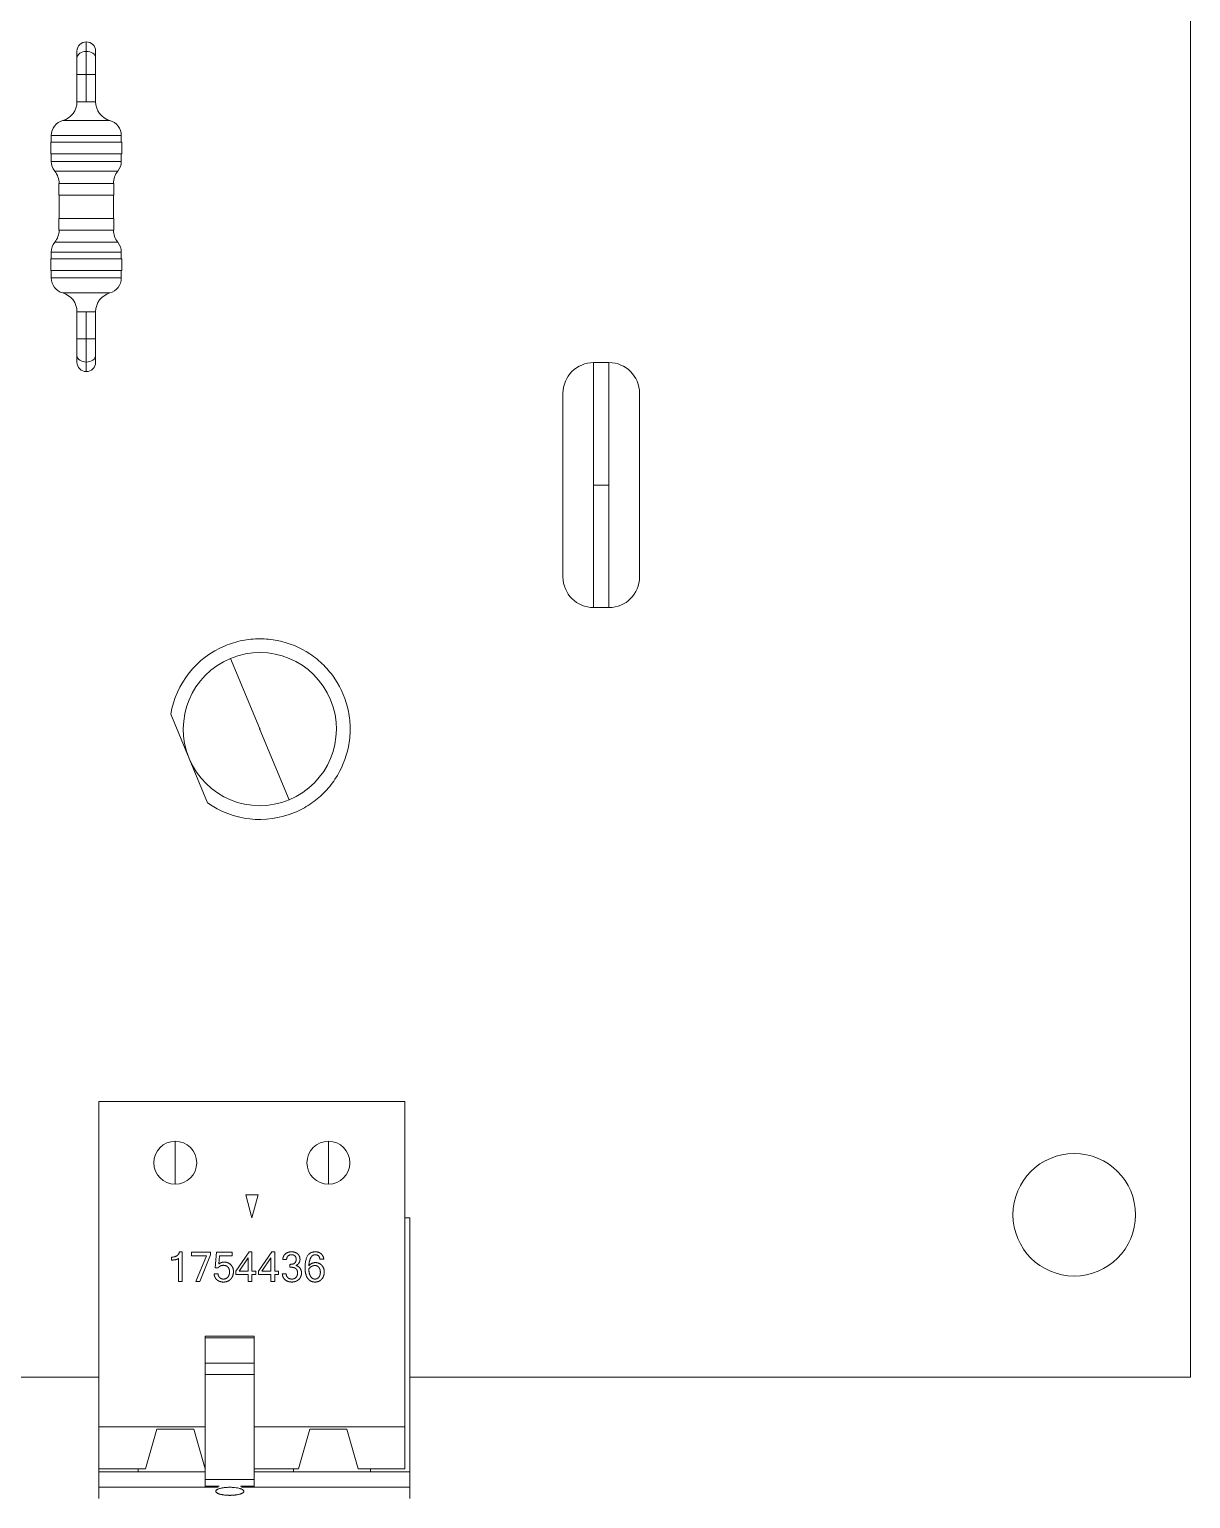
# Model space of a CAD drawing. Header units: millimetres. Extents: x 145 to 1488, y 403 to 626.
# Drawn here: x 1006.61 to 1044.53, y 463 to 510.98 of the extents above; entities that cross this region are included whole.
import ezdxf

# ---------------------------------------------------------------- set-up
doc = ezdxf.new("R2010")
doc.units = ezdxf.units.MM
doc.layers.add('TANGENT EDGES', color=7, linetype='Continuous', lineweight=0)
doc.layers.add('VISIBLE', color=7, linetype='Continuous', lineweight=0)

msp = doc.modelspace()

# ---------------------------------------------------------------- linework, layer by layer
at = {"layer": 'TANGENT EDGES'}
for p, q in [((1008.469, 510.575), (1008.469, 510.262)), ((1008.469, 509.508), (1008.469, 510.262)), ((1008.165, 509.508), (1008.469, 509.508)), ((1008.469, 508.619), (1008.469, 509.508)), ((1008.469, 509.508), (1008.774, 509.508)), ((1008.469, 508.619), (1008.165, 508.619)), ((1008.469, 508.619), (1008.774, 508.619)), ((1007.699, 508.007), (1009.24, 508.007)), ((1007.326, 507.517), (1009.612, 507.517)), ((1007.326, 506.671), (1009.612, 506.671)), ((1009.499, 506.351), (1007.439, 506.351)), ((1007.439, 504.029), (1009.499, 504.029)), ((1007.326, 503.71), (1009.612, 503.71)), ((1007.326, 502.863), (1009.612, 502.863)), ((1009.24, 502.373), (1007.699, 502.373)), ((1008.165, 501.761), (1008.469, 501.761)), ((1008.774, 501.761), (1008.469, 501.761)), ((1008.469, 500.872), (1008.469, 501.761)), ((1008.165, 500.872), (1008.469, 500.872)), ((1008.774, 500.872), (1008.469, 500.872)), ((1008.469, 500.118), (1008.469, 500.872)), ((1008.469, 499.805), (1008.469, 500.118)), ((1025.036, 500.099), (1025.036, 496.095)), ((1025.536, 500.099), (1025.536, 496.095)), ((1025.036, 496.095), (1025.536, 496.095)), ((1025.036, 492.099), (1025.036, 496.095)), ((1025.536, 496.095), (1025.536, 492.099)), ((1014.132, 488.139), (1013.178, 490.439)), ((1015.093, 485.821), (1014.139, 488.121)), ((1011.375, 474.67), (1011.375, 473.27)), ((1016.375, 473.27), (1016.375, 474.67)), ((1013.955, 468.246), (1012.355, 468.246)), ((1013.955, 467.425), (1012.355, 467.425)), ((1012.803, 463.402), (1012.355, 463.402)), ((1013.955, 463.402), (1013.507, 463.402))]:
    msp.add_line(p, q, dxfattribs=at)
for centre, radius, start, end in [((1014.136, 488.13), 0.01, 112.5227, 292.5227), ((1014.136, 488.13), 0.01, 292.5227, 112.5227), ((1011.375, 473.97), 0.7, 90, 270), ((1011.375, 473.97), 0.7, 270, 90), ((1016.375, 473.97), 0.7, 90, 270), ((1016.375, 473.97), 0.7, 270, 90)]:
    msp.add_arc(centre, radius, start, end, dxfattribs=at)
for centre, major_axis, start_param, end_param in [((1008.469, 510.047), (0.305, 0), 1.570796, 3.141593), ((1008.469, 510.047), (0.305, 0), 0, 1.570796), ((1008.469, 500.333), (0.305, 0), 3.141593, 4.712389), ((1008.469, 500.333), (-0.305, 0), 1.570796, 3.141593)]:
    msp.add_ellipse(centre, major_axis=major_axis, ratio=0.707107, start_param=start_param, end_param=end_param, dxfattribs=at)
at = {"layer": 'VISIBLE'}
for p, q in [((1044.531, 553.57), (1044.531, 466.97)), ((1008.165, 510.27), (1008.165, 510.047)), ((1008.165, 510.047), (1008.165, 509.508)), ((1008.774, 510.27), (1008.774, 510.047)), ((1008.774, 510.047), (1008.774, 509.508)), ((1008.165, 509.508), (1008.165, 508.619)), ((1008.774, 509.508), (1008.774, 508.619)), ((1009.625, 507.298), (1007.314, 507.298)), ((1007.314, 507.298), (1007.314, 506.917)), ((1007.326, 507.517), (1007.326, 507.298)), ((1009.612, 507.298), (1009.612, 507.517)), ((1009.625, 506.917), (1009.625, 507.298)), ((1007.314, 506.917), (1009.625, 506.917)), ((1007.326, 506.917), (1007.326, 506.671)), ((1009.612, 506.671), (1009.612, 506.917)), ((1009.371, 505.952), (1007.568, 505.952)), ((1007.568, 505.952), (1007.568, 505.571)), ((1009.371, 505.571), (1009.371, 505.952)), ((1007.568, 505.571), (1009.371, 505.571)), ((1007.58, 505.571), (1007.58, 504.809)), ((1009.358, 504.809), (1009.358, 505.571)), ((1009.371, 504.809), (1007.568, 504.809)), ((1007.568, 504.809), (1007.568, 504.428)), ((1009.371, 504.428), (1009.371, 504.809)), ((1007.568, 504.428), (1009.371, 504.428)), ((1009.625, 503.488), (1007.314, 503.488)), ((1007.314, 503.488), (1007.314, 503.107)), ((1007.326, 503.71), (1007.326, 503.488)), ((1009.612, 503.488), (1009.612, 503.71)), ((1009.625, 503.107), (1009.625, 503.488)), ((1007.314, 503.107), (1009.625, 503.107)), ((1007.326, 503.107), (1007.326, 502.863)), ((1009.612, 502.863), (1009.612, 503.107)), ((1008.165, 501.761), (1008.165, 500.872)), ((1008.774, 501.761), (1008.774, 500.872)), ((1008.165, 500.872), (1008.165, 500.333)), ((1008.774, 500.872), (1008.774, 500.333)), ((1008.165, 500.11), (1008.165, 500.333)), ((1008.774, 500.11), (1008.774, 500.333)), ((1025.536, 500.099), (1025.036, 500.099)), ((1024.036, 499.099), (1024.036, 493.099)), ((1026.536, 499.099), (1026.536, 493.099)), ((1024.036, 497.772), (1024.026, 497.772)), ((1024.026, 497.772), (1024.026, 497.387)), ((1024.026, 497.387), (1024.026, 497.266)), ((1024.036, 497.387), (1024.026, 497.387)), ((1024.026, 497.266), (1024.026, 497.154)), ((1024.036, 497.266), (1024.026, 497.266)), ((1024.036, 497.154), (1024.026, 497.154)), ((1024.026, 497.154), (1024.026, 497.087)), ((1024.036, 497.087), (1024.026, 497.087)), ((1024.026, 497.087), (1024.026, 497.023)), ((1024.026, 497.023), (1024.036, 497.023)), ((1024.026, 497.023), (1024.026, 496.455)), ((1024.036, 496.455), (1024.026, 496.455)), ((1024.036, 496.411), (1024.026, 496.411)), ((1024.026, 496.411), (1024.026, 496.314)), ((1024.026, 496.314), (1024.026, 496.293)), ((1024.036, 496.314), (1024.026, 496.314)), ((1024.026, 496.293), (1024.026, 496.064)), ((1024.036, 496.293), (1024.026, 496.293)), ((1024.026, 496.064), (1024.026, 495.787)), ((1024.036, 496.064), (1024.026, 496.064)), ((1024.036, 495.787), (1024.026, 495.787)), ((1024.026, 495.787), (1024.026, 495.757)), ((1024.036, 495.757), (1024.026, 495.757)), ((1024.036, 495.753), (1024.026, 495.753)), ((1024.026, 495.753), (1024.026, 495.645)), ((1024.036, 495.645), (1024.026, 495.645)), ((1024.026, 495.645), (1024.026, 495.585)), ((1024.036, 495.585), (1024.026, 495.585)), ((1024.026, 495.585), (1024.026, 495.413)), ((1024.026, 495.413), (1024.026, 495.215)), ((1024.036, 495.413), (1024.026, 495.413)), ((1024.036, 495.215), (1024.026, 495.215)), ((1024.026, 495.215), (1024.026, 495.024)), ((1024.026, 495.024), (1024.026, 494.855)), ((1024.026, 495.024), (1024.036, 495.024)), ((1024.036, 494.855), (1024.026, 494.855)), ((1025.536, 492.099), (1025.036, 492.099)), ((1011.226, 488.619), (1011.826, 487.172)), ((1011.826, 487.172), (1012.426, 485.726)), ((1008.875, 475.97), (1008.875, 466.97)), ((1008.875, 475.97), (1018.875, 475.97)), ((1018.875, 475.97), (1018.875, 466.97)), ((1014.076, 472.92), (1013.674, 472.92)), ((1013.674, 472.92), (1013.875, 472.17)), ((1014.076, 472.92), (1013.875, 472.17)), ((1018.875, 472.17), (1019.035, 472.17)), ((1019.035, 463.87), (1019.035, 472.17)), ((1011.251, 470.791), (1011.251, 470.887)), ((1011.48, 470.09), (1011.48, 470.841)), ((1011.509, 471.06), (1011.603, 471.06)), ((1011.603, 471.06), (1011.603, 470.09)), ((1011.909, 470.931), (1011.909, 471.044)), ((1011.909, 471.044), (1012.526, 471.044)), ((1012.398, 470.931), (1011.909, 470.931)), ((1012.042, 470.09), (1012.398, 470.931)), ((1012.526, 470.958), (1012.179, 470.09)), ((1012.526, 471.044), (1012.526, 470.958)), ((1012.677, 470.54), (1012.717, 471.044)), ((1012.717, 471.044), (1013.229, 471.044)), ((1012.822, 470.931), (1012.801, 470.666)), ((1013.229, 470.931), (1012.822, 470.931)), ((1013.229, 471.044), (1013.229, 470.931)), ((1013.348, 470.426), (1013.783, 471.056)), ((1013.756, 470.863), (1013.463, 470.426)), ((1013.756, 470.426), (1013.756, 470.863)), ((1013.783, 471.056), (1013.879, 471.056)), ((1013.879, 471.056), (1013.879, 470.426)), ((1014.09, 470.426), (1014.524, 471.056)), ((1014.498, 470.863), (1014.205, 470.426)), ((1014.498, 470.426), (1014.498, 470.863)), ((1014.524, 471.056), (1014.621, 471.056)), ((1014.621, 471.056), (1014.621, 470.426)), ((1015.009, 470.812), (1014.882, 470.812)), ((1016.223, 470.823), (1016.096, 470.823)), ((1012.643, 470.34), (1012.77, 470.34)), ((1012.773, 470.54), (1012.677, 470.54)), ((1013.348, 470.318), (1013.348, 470.426)), ((1013.756, 470.318), (1013.348, 470.318)), ((1013.463, 470.426), (1013.756, 470.426)), ((1013.756, 470.09), (1013.756, 470.318)), ((1013.879, 470.426), (1014.008, 470.426)), ((1013.879, 470.318), (1013.879, 470.09)), ((1014.008, 470.318), (1013.879, 470.318)), ((1014.008, 470.426), (1014.008, 470.318)), ((1014.09, 470.318), (1014.09, 470.426)), ((1014.498, 470.318), (1014.09, 470.318)), ((1014.205, 470.426), (1014.498, 470.426)), ((1014.498, 470.09), (1014.498, 470.318)), ((1014.621, 470.426), (1014.75, 470.426)), ((1014.75, 470.318), (1014.621, 470.318)), ((1014.621, 470.318), (1014.621, 470.09)), ((1014.75, 470.426), (1014.75, 470.318)), ((1014.87, 470.342), (1014.997, 470.342)), ((1015.114, 470.555), (1015.114, 470.651)), ((1015.114, 470.651), (1015.142, 470.651)), ((1015.161, 470.555), (1015.114, 470.555)), ((1011.603, 470.09), (1011.48, 470.09)), ((1012.179, 470.09), (1012.042, 470.09)), ((1013.879, 470.09), (1013.756, 470.09)), ((1014.621, 470.09), (1014.498, 470.09)), ((1013.955, 468.31), (1012.355, 468.31)), ((1012.355, 468.31), (1012.355, 468.246)), ((1013.955, 468.31), (1013.955, 468.246)), ((1012.355, 468.246), (1012.355, 467.425)), ((1013.955, 468.246), (1013.955, 467.425)), ((1012.355, 467.055), (1012.355, 467.425)), ((1013.955, 467.055), (1013.955, 467.425)), ((1008.875, 466.97), (1004.035, 466.97)), ((1008.875, 466.97), (1008.875, 465.344)), ((1013.955, 467.055), (1012.355, 467.055)), ((1012.355, 463.627), (1012.355, 467.055)), ((1013.955, 463.627), (1013.955, 467.055)), ((1018.875, 466.97), (1018.875, 465.344)), ((1044.531, 466.97), (1019.035, 466.97)), ((1012.355, 465.344), (1008.875, 465.344)), ((1008.875, 465.344), (1008.875, 463.97)), ((1010.77, 465.27), (1010.4, 463.97)), ((1011.98, 465.27), (1010.77, 465.27)), ((1012.35, 463.97), (1011.98, 465.27)), ((1018.875, 465.344), (1013.955, 465.344)), ((1015.77, 465.27), (1015.4, 463.97)), ((1016.98, 465.27), (1015.77, 465.27)), ((1016.98, 465.27), (1017.35, 463.97)), ((1018.875, 465.344), (1018.875, 463.97)), ((1008.875, 463.97), (1010.4, 463.97)), ((1008.875, 463.97), (1008.875, 463.87)), ((1008.875, 463.87), (1008.875, 463.37)), ((1008.875, 463.87), (1010.16, 463.87)), ((1010.16, 463.97), (1010.16, 463.87)), ((1012.355, 463.87), (1010.16, 463.87)), ((1012.35, 463.97), (1012.355, 463.97)), ((1013.955, 463.627), (1012.355, 463.627)), ((1012.355, 463.627), (1012.355, 463.402)), ((1013.955, 463.97), (1015.4, 463.97)), ((1013.955, 463.87), (1015.24, 463.87)), ((1013.955, 463.627), (1013.955, 463.402)), ((1015.24, 463.87), (1015.24, 463.97)), ((1017.75, 463.87), (1015.24, 463.87)), ((1017.35, 463.97), (1018.875, 463.97)), ((1017.75, 463.87), (1017.75, 463.97)), ((1017.75, 463.87), (1019.035, 463.87)), ((1019.035, 463.37), (1019.035, 463.87)), ((1008.875, 463.37), (1012.774, 463.37)), ((1008.875, 463.37), (1008.875, 463)), ((1012.355, 463.37), (1012.355, 463.402)), ((1013.537, 463.37), (1019.035, 463.37)), ((1013.955, 463.37), (1013.955, 463.402)), ((1019.035, 463), (1019.035, 463.37))]:
    msp.add_line(p, q, dxfattribs=at)
msp.add_circle((1040.731, 472.27), 2, dxfattribs=at)
for centre, radius, start, end in [((1008.469, 510.27), 0.305, 90, 180), ((1008.469, 510.27), 0.305, 0, 90), ((1007.53, 508.619), 0.635, 285.466, 0), ((1009.409, 508.619), 0.635, 180, 254.534), ((1007.834, 507.517), 0.508, 105.466, 180), ((1009.104, 507.517), 0.508, 0, 74.534), ((1007.834, 506.671), 0.508, 180, 218.9424), ((1006.945, 505.952), 0.635, 0, 38.9424), ((1009.993, 505.952), 0.635, 141.0576, 180), ((1009.104, 506.671), 0.508, 321.0576, 0), ((1006.945, 504.428), 0.635, 321.0576, 0), ((1009.993, 504.428), 0.635, 180, 218.9424), ((1007.834, 503.71), 0.508, 141.0576, 180), ((1009.104, 503.71), 0.508, 0, 38.9424), ((1007.834, 502.863), 0.508, 180, 254.534), ((1009.104, 502.863), 0.508, 285.466, 0), ((1007.53, 501.761), 0.635, 0, 74.534), ((1009.409, 501.761), 0.635, 105.466, 180), ((1008.469, 500.11), 0.305, 180, 270), ((1008.469, 500.11), 0.305, 270, 0), ((1025.036, 499.099), 1, 90, 180), ((1025.536, 499.099), 1, 0, 90), ((1025.036, 493.099), 1, 180, 270), ((1025.536, 493.099), 1, 270, 0), ((1014.136, 488.13), 2.95, 112.5227, 170.4589), ((1014.136, 488.13), 2.95, 101.2727, 112.5227), ((1014.136, 488.13), 2.95, 90.0227, 101.2727), ((1014.136, 488.13), 2.95, 78.7727, 90.0227), ((1014.136, 488.13), 2.95, 56.2727, 78.7727), ((1014.136, 488.13), 2.5, 112.5227, 292.5227), ((1014.136, 488.13), 2.5, 292.5227, 112.5227), ((1014.136, 488.13), 2.95, 45.0227, 56.2727), ((1014.136, 488.13), 2.95, 33.7727, 45.0227), ((1014.136, 488.13), 2.95, 11.2727, 33.7727), ((1014.136, 488.13), 2.95, 0.0227, 11.2727), ((1014.136, 488.13), 2.95, 348.7727, 0.0227), ((1014.136, 488.13), 2.95, 326.2727, 348.7727), ((1014.136, 488.13), 2.95, 315.0227, 326.2727), ((1014.136, 488.13), 2.95, 234.5865, 292.5227), ((1014.136, 488.13), 2.95, 292.5227, 303.7727), ((1014.136, 488.13), 2.95, 303.7727, 315.0227)]:
    msp.add_arc(centre, radius, start, end, dxfattribs=at)
for points in [[(1011.251, 470.887), (1011.476, 470.887), (1011.509, 471.06)], [(1011.48, 470.841), (1011.406, 470.791), (1011.251, 470.791)], [(1012.801, 470.666), (1012.872, 470.723), (1012.979, 470.723)], [(1012.979, 470.723), (1013.098, 470.723), (1013.186, 470.639)], [(1014.882, 470.812), (1014.896, 470.933), (1014.975, 470.997)], [(1014.975, 470.997), (1015.054, 471.06), (1015.169, 471.06)], [(1015.171, 470.964), (1015.026, 470.964), (1015.009, 470.812)], [(1015.142, 470.651), (1015.321, 470.651), (1015.321, 470.815)], [(1015.169, 471.06), (1015.296, 471.06), (1015.372, 470.991)], [(1015.282, 470.926), (1015.243, 470.964), (1015.171, 470.964)], [(1015.321, 470.815), (1015.321, 470.887), (1015.282, 470.926)], [(1015.372, 470.991), (1015.448, 470.922), (1015.448, 470.812)], [(1015.448, 470.812), (1015.448, 470.751), (1015.415, 470.697)], [(1015.613, 470.536), (1015.613, 471.06), (1015.95, 471.06)], [(1015.802, 470.871), (1015.747, 470.779), (1015.737, 470.605)], [(1015.737, 470.605), (1015.832, 470.708), (1015.954, 470.708)], [(1015.944, 470.964), (1015.856, 470.964), (1015.802, 470.871)], [(1016.096, 470.823), (1016.08, 470.964), (1015.944, 470.964)], [(1015.95, 471.06), (1016.058, 471.06), (1016.132, 471)], [(1015.954, 470.708), (1016.074, 470.708), (1016.157, 470.621)], [(1016.132, 471), (1016.207, 470.941), (1016.223, 470.823)], [(1012.742, 470.14), (1012.656, 470.207), (1012.643, 470.34)], [(1012.77, 470.34), (1012.78, 470.254), (1012.83, 470.212)], [(1012.946, 470.619), (1012.844, 470.619), (1012.773, 470.54)], [(1013.092, 470.561), (1013.036, 470.619), (1012.946, 470.619)], [(1012.949, 470.17), (1013.038, 470.17), (1013.093, 470.237)], [(1013.147, 470.403), (1013.147, 470.503), (1013.092, 470.561)], [(1013.093, 470.237), (1013.147, 470.304), (1013.147, 470.403)], [(1013.186, 470.639), (1013.275, 470.554), (1013.275, 470.414)], [(1013.275, 470.414), (1013.275, 470.267), (1013.186, 470.17)], [(1014.961, 470.147), (1014.876, 470.22), (1014.87, 470.342)], [(1014.997, 470.342), (1014.997, 470.271), (1015.045, 470.22)], [(1015.045, 470.22), (1015.092, 470.17), (1015.181, 470.17)], [(1015.316, 470.507), (1015.263, 470.555), (1015.161, 470.555)], [(1015.181, 470.17), (1015.267, 470.17), (1015.318, 470.225)], [(1015.415, 470.697), (1015.382, 470.642), (1015.314, 470.614)], [(1015.314, 470.614), (1015.401, 470.591), (1015.449, 470.525)], [(1015.369, 470.368), (1015.369, 470.458), (1015.316, 470.507)], [(1015.318, 470.225), (1015.369, 470.281), (1015.369, 470.368)], [(1015.496, 470.371), (1015.496, 470.239), (1015.406, 470.156)], [(1015.449, 470.525), (1015.496, 470.459), (1015.496, 470.371)], [(1015.699, 470.193), (1015.613, 470.312), (1015.613, 470.536)], [(1015.934, 470.613), (1015.833, 470.613), (1015.736, 470.51)], [(1015.736, 470.51), (1015.739, 470.345), (1015.793, 470.258)], [(1015.793, 470.258), (1015.847, 470.17), (1015.938, 470.17)], [(1016.063, 470.551), (1016.015, 470.613), (1015.934, 470.613)], [(1015.938, 470.17), (1016.017, 470.17), (1016.064, 470.233)], [(1016.112, 470.392), (1016.112, 470.489), (1016.063, 470.551)], [(1016.064, 470.233), (1016.112, 470.297), (1016.112, 470.392)], [(1016.157, 470.621), (1016.239, 470.534), (1016.239, 470.4)], [(1016.239, 470.4), (1016.239, 470.264), (1016.157, 470.169)], [(1012.949, 470.073), (1012.828, 470.073), (1012.742, 470.14)], [(1012.83, 470.212), (1012.879, 470.17), (1012.949, 470.17)], [(1013.186, 470.17), (1013.097, 470.073), (1012.949, 470.073)], [(1015.181, 470.073), (1015.046, 470.073), (1014.961, 470.147)], [(1015.406, 470.156), (1015.315, 470.073), (1015.181, 470.073)], [(1015.94, 470.073), (1015.785, 470.073), (1015.699, 470.193)], [(1016.157, 470.169), (1016.075, 470.073), (1015.94, 470.073)]]:
    msp.add_open_spline(points, degree=2, dxfattribs=at)
for points, knots in [([(1012.72, 463.198), (1012.714, 463.203), (1012.71, 463.208), (1012.706, 463.213), (1012.702, 463.218), (1012.7, 463.223), (1012.698, 463.228), (1012.696, 463.237), (1012.697, 463.247), (1012.701, 463.256)], [2.0048581, 2.0048581, 2.0048581, 2.0048581, 2.0591781, 2.0591781, 2.0591781, 2.1134097, 2.1134097, 2.1134097, 2.2105486, 2.2105486, 2.2105486, 2.2105486]), ([(1012.701, 463.256), (1012.701, 463.257), (1012.702, 463.258), (1012.702, 463.259), (1012.705, 463.264), (1012.709, 463.269), (1012.714, 463.274), (1012.719, 463.279), (1012.725, 463.284), (1012.732, 463.289), (1012.738, 463.293), (1012.746, 463.298), (1012.755, 463.303), (1012.764, 463.307), (1012.774, 463.312), (1012.784, 463.316), (1012.795, 463.32), (1012.807, 463.324), (1012.819, 463.328), (1012.831, 463.332), (1012.844, 463.335), (1012.858, 463.338), (1012.871, 463.342), (1012.886, 463.345), (1012.901, 463.348), (1012.908, 463.349), (1012.916, 463.351), (1012.924, 463.352), (1012.931, 463.353), (1012.939, 463.354), (1012.947, 463.356), (1012.963, 463.358), (1012.98, 463.36), (1012.997, 463.362), (1013.005, 463.363), (1013.014, 463.364), (1013.022, 463.364), (1013.031, 463.365), (1013.039, 463.366), (1013.048, 463.366), (1013.066, 463.368), (1013.083, 463.368), (1013.101, 463.369), (1013.119, 463.37), (1013.137, 463.37), (1013.155, 463.37)], [2.2105486, 2.2105486, 2.2105486, 2.2105486, 2.2216247, 2.2216247, 2.2216247, 2.2759317, 2.2759317, 2.2759317, 2.3299268, 2.3299268, 2.3299268, 2.3840773, 2.3840773, 2.3840773, 2.4384124, 2.4384124, 2.4384124, 2.4925399, 2.4925399, 2.4925399, 2.5464815, 2.5464815, 2.5464815, 2.6005234, 2.6005234, 2.6005234, 2.6274693, 2.6274693, 2.6274693, 2.6544262, 2.6544262, 2.6544262, 2.70843, 2.70843, 2.70843, 2.7353823, 2.7353823, 2.7353823, 2.7623324, 2.7623324, 2.7623324, 2.816373, 2.816373, 2.816373, 2.8702953, 2.8702953, 2.8702953, 2.8702953]), ([(1013.155, 463.107), (1013.143, 463.107), (1013.131, 463.107), (1013.119, 463.108), (1013.107, 463.108), (1013.095, 463.108), (1013.084, 463.109), (1013.072, 463.109), (1013.06, 463.11), (1013.048, 463.111), (1013.037, 463.112), (1013.025, 463.113), (1013.014, 463.114), (1013.003, 463.115), (1012.991, 463.116), (1012.98, 463.117), (1012.969, 463.119), (1012.958, 463.12), (1012.948, 463.122), (1012.937, 463.123), (1012.927, 463.125), (1012.916, 463.127), (1012.906, 463.128), (1012.896, 463.13), (1012.887, 463.132), (1012.877, 463.134), (1012.868, 463.136), (1012.858, 463.139), (1012.849, 463.141), (1012.841, 463.143), (1012.832, 463.146), (1012.824, 463.148), (1012.816, 463.15), (1012.808, 463.153), (1012.8, 463.156), (1012.792, 463.158), (1012.785, 463.161), (1012.778, 463.164), (1012.772, 463.167), (1012.765, 463.17), (1012.759, 463.173), (1012.753, 463.176), (1012.748, 463.179), (1012.742, 463.182), (1012.737, 463.185), (1012.732, 463.188), (1012.728, 463.191), (1012.724, 463.194), (1012.72, 463.198)], [1.4329539, 1.4329539, 1.4329539, 1.4329539, 1.4688088, 1.4688088, 1.4688088, 1.5047575, 1.5047575, 1.5047575, 1.5406875, 1.5406875, 1.5406875, 1.5764951, 1.5764951, 1.5764951, 1.6123262, 1.6123262, 1.6123262, 1.6481983, 1.6481983, 1.6481983, 1.6840015, 1.6840015, 1.6840015, 1.7198212, 1.7198212, 1.7198212, 1.7556962, 1.7556962, 1.7556962, 1.7915158, 1.7915158, 1.7915158, 1.827353, 1.827353, 1.827353, 1.8633412, 1.8633412, 1.8633412, 1.899371, 1.899371, 1.899371, 1.9353274, 1.9353274, 1.9353274, 1.9711343, 1.9711343, 1.9711343, 2.0070686, 2.0070686, 2.0070686, 2.0070686]), ([(1013.155, 463.37), (1013.173, 463.37), (1013.191, 463.37), (1013.209, 463.369), (1013.227, 463.368), (1013.245, 463.368), (1013.262, 463.366), (1013.297, 463.364), (1013.331, 463.36), (1013.363, 463.356), (1013.395, 463.351), (1013.425, 463.345), (1013.453, 463.338), (1013.466, 463.335), (1013.479, 463.332), (1013.492, 463.328), (1013.504, 463.324), (1013.515, 463.32), (1013.526, 463.316), (1013.537, 463.312), (1013.546, 463.307), (1013.555, 463.303), (1013.564, 463.298), (1013.572, 463.294), (1013.579, 463.289), (1013.585, 463.284), (1013.591, 463.279), (1013.596, 463.274), (1013.601, 463.269), (1013.605, 463.264), (1013.608, 463.259), (1013.608, 463.258), (1013.609, 463.257), (1013.609, 463.256)], [0, 0, 0, 0, 0.054, 0.054, 0.054, 0.1081119, 0.1081119, 0.1081119, 0.2160335, 0.2160335, 0.2160335, 0.3239429, 0.3239429, 0.3239429, 0.3778641, 0.3778641, 0.3778641, 0.4319972, 0.4319972, 0.4319972, 0.4862463, 0.4862463, 0.4862463, 0.5402406, 0.5402406, 0.5402406, 0.5943776, 0.5943776, 0.5943776, 0.6487161, 0.6487161, 0.6487161, 0.6597773, 0.6597773, 0.6597773, 0.6597773]), ([(1013.443, 463.137), (1013.433, 463.134), (1013.423, 463.132), (1013.412, 463.13), (1013.401, 463.128), (1013.39, 463.126), (1013.379, 463.124), (1013.368, 463.122), (1013.356, 463.121), (1013.344, 463.119), (1013.332, 463.117), (1013.32, 463.116), (1013.308, 463.115), (1013.296, 463.114), (1013.283, 463.113), (1013.271, 463.112), (1013.258, 463.111), (1013.246, 463.11), (1013.233, 463.109), (1013.22, 463.109), (1013.207, 463.108), (1013.194, 463.108), (1013.181, 463.107), (1013.168, 463.107), (1013.155, 463.107)], [1.1221288, 1.1221288, 1.1221288, 1.1221288, 1.1611473, 1.1611473, 1.1611473, 1.2000646, 1.2000646, 1.2000646, 1.2390162, 1.2390162, 1.2390162, 1.2780027, 1.2780027, 1.2780027, 1.316905, 1.316905, 1.316905, 1.3558904, 1.3558904, 1.3558904, 1.394915, 1.394915, 1.394915, 1.4338398, 1.4338398, 1.4338398, 1.4338398]), ([(1013.59, 463.198), (1013.587, 463.195), (1013.583, 463.192), (1013.579, 463.189), (1013.575, 463.186), (1013.57, 463.183), (1013.566, 463.18), (1013.561, 463.177), (1013.555, 463.175), (1013.55, 463.172), (1013.544, 463.169), (1013.538, 463.167), (1013.532, 463.164), (1013.526, 463.161), (1013.519, 463.159), (1013.513, 463.156), (1013.506, 463.154), (1013.499, 463.152), (1013.491, 463.149), (1013.476, 463.145), (1013.46, 463.14), (1013.443, 463.137)], [0.8611269, 0.8611269, 0.8611269, 0.8611269, 0.8938324, 0.8938324, 0.8938324, 0.9265792, 0.9265792, 0.9265792, 0.959467, 0.959467, 0.959467, 0.9924119, 0.9924119, 0.9924119, 1.0253249, 1.0253249, 1.0253249, 1.0581198, 1.0581198, 1.0581198, 1.1235306, 1.1235306, 1.1235306, 1.1235306]), ([(1013.609, 463.256), (1013.611, 463.252), (1013.613, 463.248), (1013.613, 463.243), (1013.614, 463.238), (1013.613, 463.233), (1013.612, 463.228), (1013.61, 463.223), (1013.608, 463.218), (1013.604, 463.213), (1013.601, 463.208), (1013.596, 463.202), (1013.59, 463.198)], [0.6597773, 0.6597773, 0.6597773, 0.6597773, 0.7028642, 0.7028642, 0.7028642, 0.7568669, 0.7568669, 0.7568669, 0.8111794, 0.8111794, 0.8111794, 0.8654371, 0.8654371, 0.8654371, 0.8654371])]:
    msp.add_open_spline(points, degree=3, knots=knots, dxfattribs=at)

doc.saveas('drawing.dxf')
